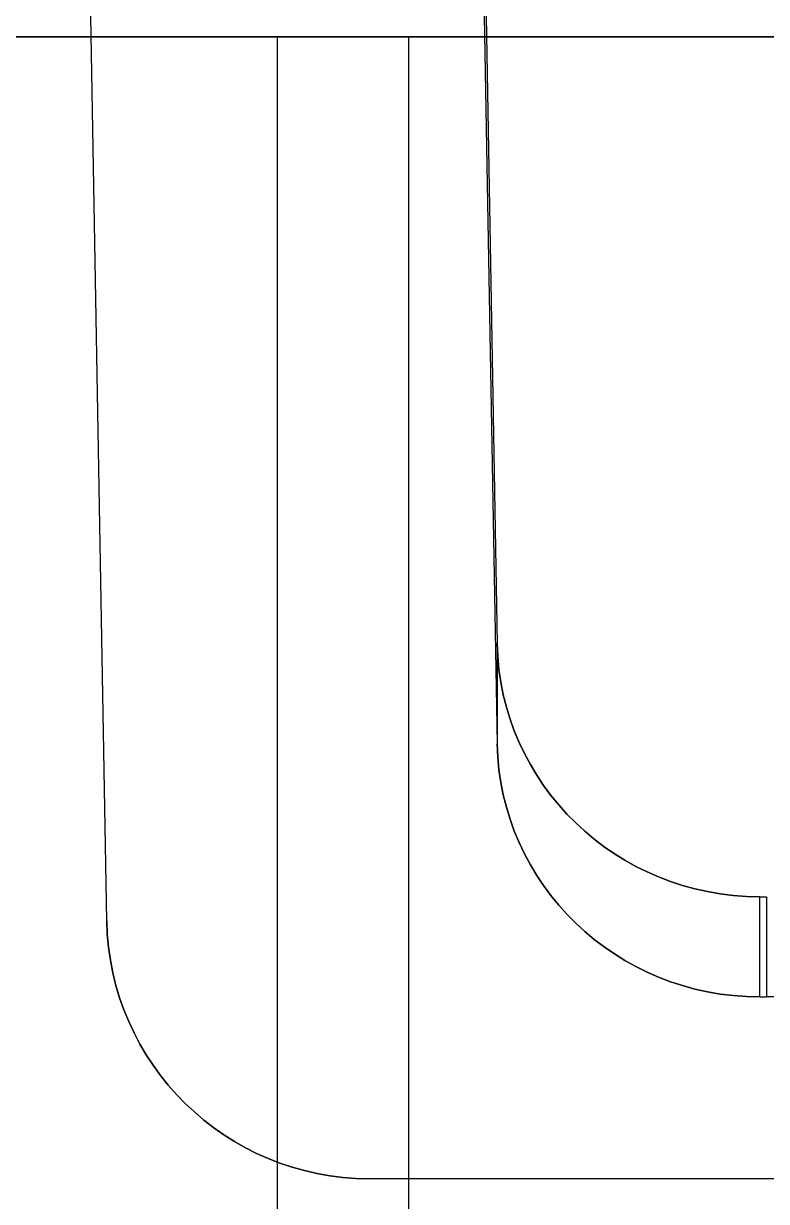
# Model space of a CAD drawing. Extents: x -4.83 to 4.83, y -5.56 to 3.84.
# Drawn here: x -2.923 to -2.357, y -4.727 to -3.83 of the extents above; entities that cross this region are included whole.
import ezdxf

# ---------------------------------------------------------------- set-up
doc = ezdxf.new("R2010")
doc.units = 0
doc.layers.get('0').update_dxf_attribs({"linetype": 'CONTINUOUS'})

# ---------------------------------------------------------------- blocks, each defined once
blk = doc.blocks.new('*U3')
at = {"color": 255, "extrusion": (0, -1e-16, -1)}
for p, q in [((-2.85997, -4.51349, 3.5), (-2.91671, -1.26262, 3.5)), ((-2.73, -5.56), (-2.73, -3.84)), ((-2.73, -3.84), (-1.43, -3.84)), ((-2.06, -4.71, 3.5), (-2.66, -4.71, 3.5))]:
    blk.add_line(p, q, dxfattribs=at)
at = {"color": 255, "extrusion": (0.999848, 0.017452, 0)}
for p, q in [((-2.85997, -4.51349, 3.5), (-2.91671, -1.26262, 3.5)), ((-2.85997, -4.51349, 3.9), (-2.91671, -1.26262, 3.9)), ((-2.85997, -4.51349, 3.5), (-2.85997, -4.51349, 3.9))]:
    blk.add_line(p, q, dxfattribs=at)
at = {"color": 255}
for p, q in [((-2.85997, -4.51349, 3.9), (-2.91671, -1.26262, 3.9)), ((-2.73, -5.56), (-2.73, -3.84)), ((-1.43, -3.84, 0.4), (-2.63, -3.84, 0.4)), ((-2.63, -3.84, 0.4), (-2.63, -5.46, 0.4)), ((-2.63, -3.84, 0.4), (-2.63, -5.46, 0.4)), ((-2.56254, -4.3023, 3.85569), (-2.56254, -4.37863, 3.46304)), ((-2.36257, -4.57153, 3.50054), (-2.36257, -4.4952, 3.89319)), ((-2.35743, -4.4952, 3.89319), (-2.35743, -4.57153, 3.50054)), ((-2.85997, -4.51349, 3.5), (-2.85997, -4.51349, 3.9)), ((-2.66, -4.71, 3.5), (-2.66, -4.71, 3.9)), ((-2.06, -4.71, 3.9), (-2.66, -4.71, 3.9))]:
    blk.add_line(p, q, dxfattribs=at)
at = {"color": 255, "extrusion": (-0.999848, -0.017132, 0.00333)}
for p, q in [((-2.57594, -3.54875, 3.70922), (-2.56254, -4.3023, 3.85569)), ((-2.57594, -3.62507, 3.31657), (-2.56254, -4.37863, 3.46304)), ((-2.56254, -4.3023, 3.85569), (-2.56254, -4.37863, 3.46304))]:
    blk.add_line(p, q, dxfattribs=at)
at = {"color": 255, "extrusion": (0, 0.190809, 0.981627)}
for p, q in [((-2.57594, -3.54875, 3.70922), (-2.56254, -4.3023, 3.85569)), ((-2.36257, -4.4952, 3.89319), (-2.35743, -4.4952, 3.89319))]:
    blk.add_line(p, q, dxfattribs=at)
at = {"color": 255, "extrusion": (0, -0.190809, -0.981627)}
for p, q in [((-2.57594, -3.62507, 3.31657), (-2.56254, -4.37863, 3.46304)), ((-2.36257, -4.57153, 3.50054), (-2.35743, -4.57153, 3.50054))]:
    blk.add_line(p, q, dxfattribs=at)
at = {"color": 255, "extrusion": (0, 1, -1e-16)}
for p, q in [((-2.73, -3.84), (-1.43, -3.84)), ((-1.43, -3.84, 0.4), (-2.63, -3.84, 0.4)), ((-2.06, -4.71, 3.5), (-2.66, -4.71, 3.5)), ((-2.66, -4.71, 3.5), (-2.66, -4.71, 3.9)), ((-2.06, -4.71, 3.9), (-2.66, -4.71, 3.9))]:
    blk.add_line(p, q, dxfattribs=at)
at = {"color": 255, "extrusion": (0, -0.981627, 0.190809)}
for p, q in [((-2.36257, -4.57153, 3.50054), (-2.36257, -4.4952, 3.89319)), ((-2.36257, -4.4952, 3.89319), (-2.35743, -4.4952, 3.89319)), ((-2.35743, -4.4952, 3.89319), (-2.35743, -4.57153, 3.50054)), ((-2.36257, -4.57153, 3.50054), (-2.35743, -4.57153, 3.50054))]:
    blk.add_line(p, q, dxfattribs=at)
at = {"color": 255, "extrusion": (0, 1, -1e-16)}
for centre, radius in [((2.73, 0.6, -3.84), 0.6), ((2.63, 0.7, -3.84), 0.3), ((2.63, 0.7, -3.84), 0.3)]:
    blk.add_arc(centre, radius, 270, 0, dxfattribs=at)
at = {"color": 255, "extrusion": (0, -1, 1e-16)}
blk.add_arc((-2.73, 0.6, 3.84), 0.6, 180, 270, dxfattribs=at)
at = {"color": 255, "extrusion": (0, -0.190809, -0.981627)}
for centre, start, end in [((-2.36257, 4.95547, -2.96394), 90, 179), ((-2.36257, 4.95547, -2.56394), 90, 179), ((-2.35743, 4.95547, -2.56394), 1, 90)]:
    blk.add_arc(centre, 0.2, start, end, dxfattribs=at)
at = {"color": 255, "extrusion": (0, 0.190809, 0.981627)}
for centre, start, end in [((2.36257, 4.95547, 2.96394), 1, 90), ((2.36257, 4.95547, 2.56394), 1, 90), ((2.35743, 4.95547, 2.56394), 90, 179)]:
    blk.add_arc(centre, 0.2, start, end, dxfattribs=at)
at = {"color": 255, "extrusion": (0, -1e-16, -1)}
for centre in [(2.66, -4.51, -3.5), (2.66, -4.51, -3.5), (2.66, -4.51, -3.9)]:
    blk.add_arc(centre, 0.2, 270, 359, dxfattribs=at)
at = {"color": 255}
blk.add_arc((-2.66, -4.51, 3.9), 0.2, 181, 270, dxfattribs=at)

msp = doc.modelspace()

# ---------------------------------------------------------------- block references
msp.add_blockref('*U3', (0, 0))

doc.saveas('drawing.dxf')
